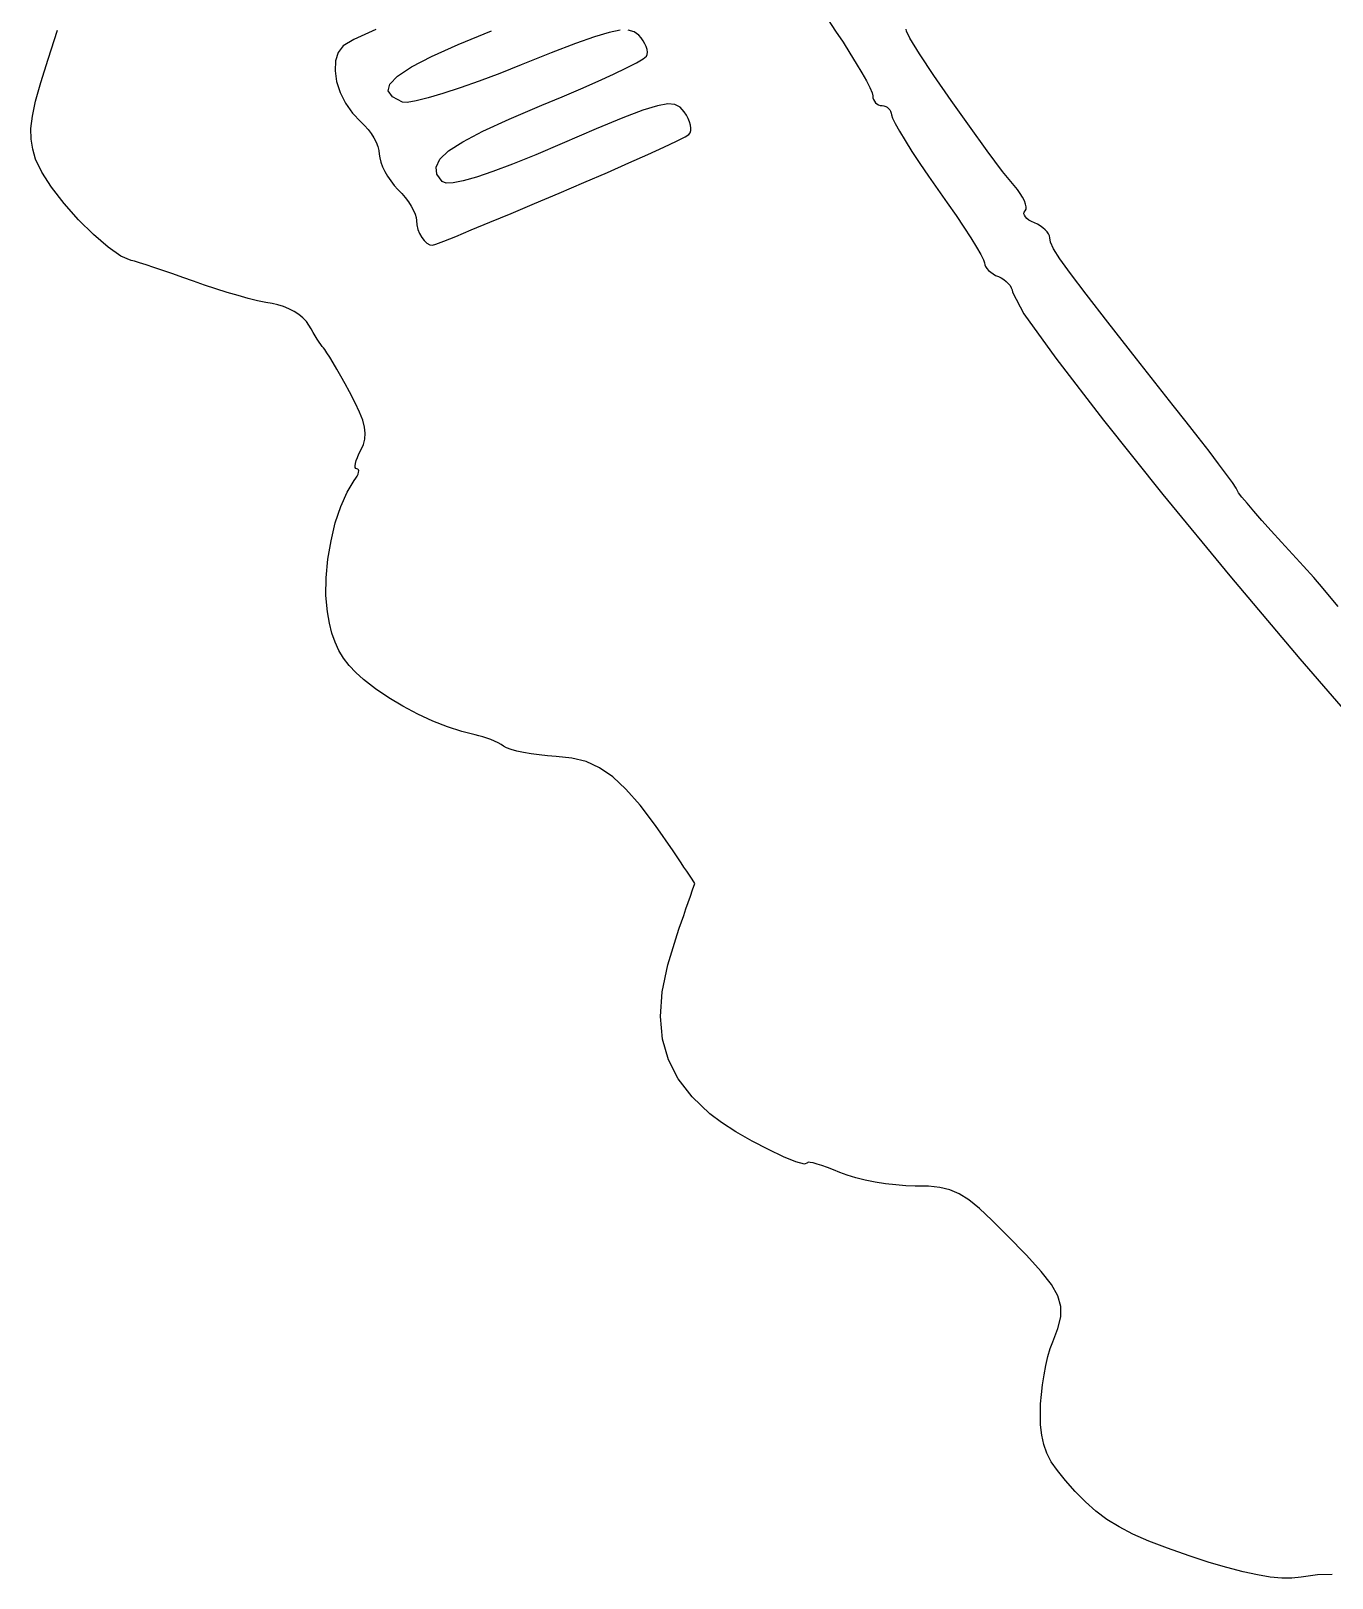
# Model space of a CAD drawing. Extents: x 7 to 348, y 3 to 340.
# Drawn here: x 27.26 to 66.7, y 47.1 to 93.98 of the extents above; entities that cross this region are included whole.
import ezdxf

# ---------------------------------------------------------------- set-up
doc = ezdxf.new("R2010")
doc.units = 0
doc.layers.get('0').update_dxf_attribs({"linetype": 'CONTINUOUS'})

msp = doc.modelspace()

# ---------------------------------------------------------------- linework, layer by layer
at = {"color": 7}
for points in [[(51.419862, 94.318571), (51.646667, 93.98), (51.873438, 93.63999), (52.084992, 93.311046), (52.276705, 93.001203), (52.443944, 92.718506), (52.582078, 92.470989), (52.686478, 92.266697), (52.752515, 92.113662), (52.775544, 92.01993), (52.781302, 91.960127), (52.797812, 91.904335), (52.823917, 91.853777), (52.85845, 91.809674), (52.900258, 91.773245), (52.948188, 91.745729), (53.001077, 91.728315), (53.057778, 91.722222), (53.114471, 91.716493), (53.167359, 91.70004), (53.215289, 91.674047), (53.257097, 91.639638), (53.29163, 91.597982), (53.317735, 91.550228), (53.334245, 91.497528), (53.340003, 91.441041), (53.368804, 91.344191), (53.451348, 91.175812), (53.581848, 90.945168), (53.754517, 90.661524), (53.963564, 90.334143), (54.203205, 89.972295), (54.467653, 89.585238), (54.751111, 89.182222), (55.034572, 88.779841), (55.29902, 88.394551), (55.538661, 88.035494), (55.747708, 87.711811), (55.920378, 87.432639), (56.050877, 87.207124), (56.133421, 87.044403), (56.162222, 86.953618), (56.170858, 86.89988), (56.195609, 86.843339), (56.234759, 86.78569), (56.286558, 86.728627), (56.349273, 86.673845), (56.421167, 86.623045), (56.500499, 86.577918), (56.585539, 86.540162), (56.670578, 86.501249), (56.74991, 86.452803), (56.821804, 86.396757), (56.884516, 86.335035), (56.936318, 86.269568), (56.975468, 86.202283), (57.000219, 86.135108), (57.008855, 86.069974), (57.35832, 85.413175), (58.320757, 84.066453), (59.767241, 82.188541), (61.568838, 79.938166), (63.596616, 77.474061), (65.721648, 74.954957), (67.815003, 72.539586)], [(66.701537, 47.211121), (66.2589, 47.197574), (65.757781, 47.130406), (65.482323, 47.101139), (65.172929, 47.101139), (64.825437, 47.132155), (64.435694, 47.194526), (63.999545, 47.289043), (63.512835, 47.416438), (62.971412, 47.577558), (62.371114, 47.773167), (61.710595, 48.004391), (61.146114, 48.221928), (60.662278, 48.434442), (60.243689, 48.650652), (59.874949, 48.879252), (59.540668, 49.128962), (59.225448, 49.408447), (58.913892, 49.726398), (58.612989, 50.061989), (58.373205, 50.35773), (58.188067, 50.628183), (58.051105, 50.887997), (57.955846, 51.151734), (57.895815, 51.433956), (57.864544, 51.749311), (57.85557, 52.112362), (57.863274, 52.380557), (57.885372, 52.666561), (57.920314, 52.961625), (57.966545, 53.256857), (58.022521, 53.543454), (58.086684, 53.812609), (58.157491, 54.05549), (58.233389, 54.26329), (58.387883, 54.66873), (58.473535, 55.015864), (58.477994, 55.333392), (58.388944, 55.650102), (58.19403, 55.994723), (57.880913, 56.395959), (57.437251, 56.882623), (56.850706, 57.483389), (56.387393, 57.943552), (56.00656, 58.29904), (55.683333, 58.5632), (55.392851, 58.749382), (55.110242, 58.870935), (54.81064, 58.941236), (54.46918, 58.973635), (54.06099, 58.981538), (53.779155, 58.990004), (53.477612, 59.013993), (53.165722, 59.051811), (52.852845, 59.101849), (52.548344, 59.162442), (52.261581, 59.231897), (52.001914, 59.30852), (51.778704, 59.390675), (51.582103, 59.470544), (51.398689, 59.540648), (51.23248, 59.599717), (51.087488, 59.646566), (50.96773, 59.679981), (50.877219, 59.698608), (50.819967, 59.70143), (50.799986, 59.687319), (50.704637, 59.648429), (50.446644, 59.715852), (50.068071, 59.868477), (49.610995, 60.085224), (49.117481, 60.344981), (48.629607, 60.626696), (48.189436, 60.909285), (47.839046, 61.17161), (47.297309, 61.688754), (46.878618, 62.231185), (46.581057, 62.809343), (46.40271, 63.433683), (46.341654, 64.114649), (46.395979, 64.862685), (46.563768, 65.688241), (46.843101, 66.601763), (46.910631, 66.795791), (46.978161, 66.989819), (47.045691, 67.183847), (47.113221, 67.377874), (47.180754, 67.571902), (47.248284, 67.76593), (47.315814, 67.959958), (47.383344, 68.153986), (47.300422, 68.277458), (47.217499, 68.40093), (47.134577, 68.524402), (47.051654, 68.647874), (46.968735, 68.771347), (46.885812, 68.894819), (46.802889, 69.018291), (46.719967, 69.141763), (46.191921, 69.904029), (45.722735, 70.522835), (45.295196, 71.012087), (44.892101, 71.385684), (44.496242, 71.657529), (44.090407, 71.841524), (43.65739, 71.951571), (43.179986, 72.001569), (42.918256, 72.018954), (42.661304, 72.044777), (42.415666, 72.077766), (42.187879, 72.116685), (41.984481, 72.160277), (41.81201, 72.207289), (41.677006, 72.256478), (41.586003, 72.306586), (41.509939, 72.35755), (41.417745, 72.40918), (41.312959, 72.460062), (41.199119, 72.508765), (41.079756, 72.553872), (40.958409, 72.593959), (40.838614, 72.627603), (40.723907, 72.653398), (40.320533, 72.751267), (39.888137, 72.892731), (39.438422, 73.071993), (38.983079, 73.283247), (38.533807, 73.520698), (38.1023, 73.778536), (37.700252, 74.050968), (37.33936, 74.332186), (37.104142, 74.544247), (36.903437, 74.756823), (36.734047, 74.975895), (36.592772, 75.207436), (36.476418, 75.457425), (36.38178, 75.731841), (36.305668, 76.036661), (36.24488, 76.377859), (36.201175, 76.87448), (36.207581, 77.413863), (36.259793, 77.974791), (36.353479, 78.536052), (36.484314, 79.076429), (36.647975, 79.574709), (36.840137, 80.009675), (37.056478, 80.360116), (37.106112, 80.430982), (37.145093, 80.497093), (37.173089, 80.557003), (37.189768, 80.609265), (37.19482, 80.652434), (37.187906, 80.685059), (37.168686, 80.705689), (37.136832, 80.712886), (37.105796, 80.72457), (37.088919, 80.758019), (37.085702, 80.810904), (37.095664, 80.880879), (37.118298, 80.965596), (37.153108, 81.062709), (37.199607, 81.169877), (37.257296, 81.28475), (37.333544, 81.452164), (37.378849, 81.618864), (37.391662, 81.792786), (37.370439, 81.981873), (37.313656, 82.194061), (37.219755, 82.437295), (37.087195, 82.719505), (36.914432, 83.048639), (36.781204, 83.290974), (36.651345, 83.52262), (36.528096, 83.738105), (36.414699, 83.931966), (36.314394, 84.098731), (36.230419, 84.232936), (36.166019, 84.329109), (36.124444, 84.384444), (36.089985, 84.423874), (36.046023, 84.482085), (35.994363, 84.556267), (35.936815, 84.643618), (35.875183, 84.741331), (35.811274, 84.846603), (35.746899, 84.956622), (35.683862, 85.068585), (35.607077, 85.179896), (35.503304, 85.288041), (35.377109, 85.390352), (35.233062, 85.484146), (35.075732, 85.566755), (34.909695, 85.635502), (34.739512, 85.687713), (34.569758, 85.72071), (34.374133, 85.754207), (34.129805, 85.807846), (33.846544, 85.878851), (33.534116, 85.964449), (33.20229, 86.061866), (32.860838, 86.168323), (32.519524, 86.281048), (32.188119, 86.397265), (31.86671, 86.512538), (31.55405, 86.62256), (31.257895, 86.724741), (30.986008, 86.8165), (30.746147, 86.895249), (30.546068, 86.958401), (30.393536, 87.003374), (30.296307, 87.027588), (29.98518, 87.1601), (29.593952, 87.433788), (29.155398, 87.813933), (28.702296, 88.265804), (28.267423, 88.754678), (27.883557, 89.245832), (27.583476, 89.704537), (27.399957, 90.096069), (27.311825, 90.403776), (27.262606, 90.704568), (27.257283, 91.027845), (27.300842, 91.403006), (27.398267, 91.859453), (27.554542, 92.426584), (27.77465, 93.133799), (28.063576, 94.010494)], [(37.707943, 94.031712), (37.047718, 93.723023), (36.722832, 93.534967), (36.572249, 93.33245), (36.491153, 93.074292), (36.475913, 92.776034), (36.522931, 92.453203), (36.628572, 92.121332), (36.789219, 91.79595), (37.001244, 91.492592), (37.26103, 91.22679), (37.37286, 91.120795), (37.477189, 91.002118), (37.571734, 90.874768), (37.654207, 90.742759), (37.722327, 90.610106), (37.773813, 90.480817), (37.806379, 90.358911), (37.817752, 90.248396), (37.829267, 90.136088), (37.862284, 90.009049), (37.914484, 89.871643), (37.983552, 89.728249), (38.067172, 89.583235), (38.163029, 89.44098), (38.268806, 89.305852), (38.382222, 89.182222), (38.495608, 89.061157), (38.601385, 88.933367), (38.697241, 88.80271), (38.780861, 88.673045), (38.849929, 88.548233), (38.902129, 88.432129), (38.935146, 88.328593), (38.946661, 88.241482), (38.958006, 88.105578), (38.989945, 87.971712), (39.039255, 87.844839), (39.102721, 87.729918), (39.177141, 87.631902), (39.259296, 87.555756), (39.34598, 87.506432), (39.433983, 87.488878), (39.532264, 87.521144), (39.770826, 87.613625), (40.133939, 87.759831), (40.605885, 87.95328), (41.170936, 88.18749), (41.813373, 88.455974), (42.517469, 88.752248), (43.267523, 89.069841)], [(45.118844, 94.005756), (44.785528, 93.940808), (44.341223, 93.809114), (43.763136, 93.604913), (43.028458, 93.322434), (42.114388, 92.955912), (41.467377, 92.700057), (40.847278, 92.467695), (40.268847, 92.26346), (39.746834, 92.091981), (39.295987, 91.957898), (38.931063, 91.865839), (38.666804, 91.820441), (38.517968, 91.82634), (38.218384, 91.984116), (38.090534, 92.165689), (38.139565, 92.375174), (38.370629, 92.616689), (38.788873, 92.894353), (39.39945, 93.212279), (40.207506, 93.574588), (41.218191, 93.985399)], [(43.267523, 89.069841), (44.019631, 89.391465), (44.729677, 89.69933), (45.381517, 89.986135), (45.959011, 90.244583), (46.446019, 90.467383), (46.826401, 90.647232), (47.084017, 90.776837), (47.202725, 90.8489), (47.23822, 90.898591), (47.257355, 90.964077), (47.260685, 91.042561), (47.248803, 91.131235), (47.222303, 91.227303), (47.181767, 91.327961), (47.127772, 91.43041), (47.060897, 91.531849), (46.934591, 91.673714), (46.778788, 91.758079), (46.560184, 91.776338), (46.245478, 91.719857), (45.801373, 91.58003), (45.194567, 91.348244), (44.391761, 91.015882), (43.359649, 90.574328), (42.557215, 90.234699), (41.857868, 89.952051), (41.259788, 89.725805), (40.761147, 89.555382), (40.360126, 89.440204), (40.054897, 89.37969), (39.843642, 89.373256), (39.724533, 89.420336), (39.56486, 89.639831), (39.535924, 89.861689), (39.649157, 90.094652), (39.91599, 90.347459), (40.34786, 90.628848), (40.956196, 90.947567), (41.752435, 91.312354), (42.748008, 91.731948), (43.355446, 91.984472), (43.928309, 92.230047), (44.453612, 92.462579), (44.918379, 92.675984), (45.309632, 92.86417), (45.61439, 93.021046), (45.819672, 93.140527), (45.912501, 93.216524), (45.93601, 93.275308), (45.942642, 93.34546), (45.933329, 93.42435), (45.90903, 93.509346), (45.870687, 93.59782), (45.819252, 93.687144), (45.755679, 93.774683), (45.680912, 93.857809), (45.543735, 93.958495), (45.363979, 94.009735)], [(66.879247, 76.548231), (66.675415, 76.80062), (66.428812, 77.093349), (66.146265, 77.418156), (65.834607, 77.766774), (65.500668, 78.130936), (65.166638, 78.493188), (64.854726, 78.836334), (64.571778, 79.152488), (64.324645, 79.433767), (64.120172, 79.672293), (63.965204, 79.860185), (63.866593, 79.989559), (63.831185, 80.052534), (63.790153, 80.129039), (63.675424, 80.297189), (63.494974, 80.546383), (63.256784, 80.866022), (62.968827, 81.245507), (62.639087, 81.674231), (62.275537, 82.141602), (61.886155, 82.637012), (60.774041, 84.047042), (59.903007, 85.157985), (59.244453, 86.008549), (58.769775, 86.637455), (58.450373, 87.083423), (58.257638, 87.385164), (58.162975, 87.581396), (58.137772, 87.710834), (58.128318, 87.771108), (58.101196, 87.834357), (58.05831, 87.898701), (58.001566, 87.962246), (57.932868, 88.02311), (57.854116, 88.079408), (57.767212, 88.129251), (57.674058, 88.170752), (57.584662, 88.210255), (57.508527, 88.254372), (57.446799, 88.301616), (57.400627, 88.350505), (57.371155, 88.399549), (57.359527, 88.447268), (57.366893, 88.492175), (57.39441, 88.532787), (57.420826, 88.581713), (57.425031, 88.650453), (57.408408, 88.735854), (57.372329, 88.834753), (57.318156, 88.944001), (57.247259, 89.060435), (57.161004, 89.180907), (57.060761, 89.302254), (56.712567, 89.730044), (56.243073, 90.352564), (55.704486, 91.094862), (55.149016, 91.881991), (54.628867, 92.639001), (54.196248, 93.290949), (53.903369, 93.762884), (53.802432, 93.979859), (53.7866, 94.039888)]]:
    msp.add_lwpolyline(points, dxfattribs=at)

doc.saveas('drawing.dxf')
